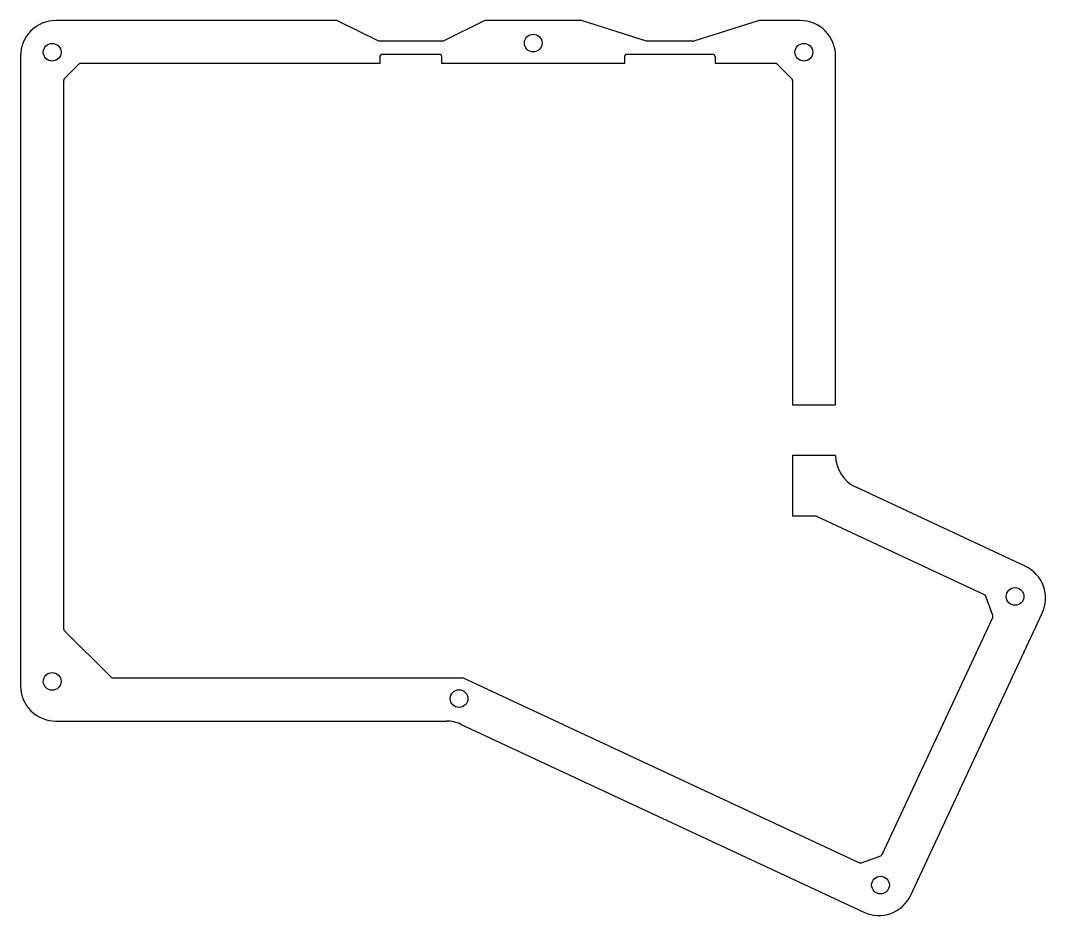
# Model space of a CAD drawing. Extents: x -270 to 328, y -798 to 376.
# Drawn here: x -87.2 to 115.4, y -775.7 to -598.8 of the extents above; entities that cross this region are included whole.
import ezdxf

# ---------------------------------------------------------------- set-up
doc = ezdxf.new("R2010")
doc.units = 0
doc.layers.get('0').update_dxf_attribs({"linetype": 'CONTINUOUS'})

msp = doc.modelspace()

# ---------------------------------------------------------------- linework, layer by layer
at = {"color": 7, "linetype": 'Continuous'}
for p, q in [((-24.66, -598.84), (-80.17, -598.84)), ((-24.66, -598.84), (-80.17, -598.84)), ((-16.36, -602.95), (-24.66, -598.84)), ((-16.36, -602.95), (-24.66, -598.84)), ((4.62, -598.84), (-3.65, -602.95)), ((4.62, -598.84), (-3.65, -602.95)), ((23.7, -598.84), (4.62, -598.84)), ((23.7, -598.84), (4.62, -598.84)), ((36.58, -602.95), (23.7, -598.84)), ((36.58, -602.95), (23.7, -598.84)), ((58.8, -598.84), (45.92, -602.95)), ((58.8, -598.84), (45.92, -602.95)), ((66.92, -598.84), (58.8, -598.84)), ((66.92, -598.84), (58.8, -598.84)), ((-3.65, -602.95), (-16.36, -602.95)), ((-3.65, -602.95), (-16.36, -602.95)), ((45.92, -602.95), (36.58, -602.95)), ((45.92, -602.95), (36.58, -602.95)), ((-4.37, -605.55), (-15.67, -605.55)), ((-4.37, -605.55), (-15.67, -605.55)), ((49.66, -605.55), (32.69, -605.55)), ((49.66, -605.55), (32.69, -605.55)), ((-87.17, -605.84), (-87.17, -730.27)), ((-87.17, -605.84), (-87.17, -730.27)), ((-75.65, -607.48), (-78.52, -610.37)), ((-75.65, -607.48), (-78.52, -610.37)), ((-16.17, -607.33), (-75.3, -607.33)), ((-16.17, -607.33), (-75.3, -607.33)), ((-16.17, -606.05), (-16.17, -607.33)), ((-16.17, -606.05), (-16.17, -607.33)), ((-3.87, -607.33), (-3.87, -606.05)), ((-3.87, -607.33), (-3.87, -606.05)), ((32.19, -607.33), (-3.87, -607.33)), ((32.19, -607.33), (-3.87, -607.33)), ((32.19, -606.05), (32.19, -607.33)), ((32.19, -606.05), (32.19, -607.33)), ((50.16, -607.33), (50.16, -606.05)), ((50.16, -607.33), (50.16, -606.05)), ((62.02, -607.33), (50.16, -607.33)), ((62.02, -607.33), (50.16, -607.33)), ((65.27, -610.36), (62.37, -607.48)), ((65.27, -610.36), (62.37, -607.48)), ((-78.67, -610.73), (-78.67, -719.04)), ((-78.67, -610.73), (-78.67, -719.04)), ((111.37, -706.65), (77.96, -691.07)), ((69.98, -696.79), (65.42, -696.79)), ((103.34, -712.3), (70.19, -696.84)), ((104.99, -716.41), (103.6, -712.58)), ((83.15, -763.62), (104.98, -716.79)), ((83.15, -763.62), (104.98, -716.79)), ((88.79, -771.64), (114.75, -715.96)), ((88.79, -771.64), (114.75, -715.96)), ((-78.52, -719.39), (-69.25, -728.59)), ((-78.52, -719.39), (-69.25, -728.59)), ((-68.9, -728.73), (0.32, -728.73)), ((-68.9, -728.73), (0.32, -728.73)), ((0.32, -728.73), (78.65, -765.25)), ((0.32, -728.73), (78.65, -765.25)), ((-80.17, -737.27), (-3.04, -737.27)), ((-80.17, -737.27), (-3.04, -737.27)), ((-0.08, -737.93), (79.49, -775.02)), ((-0.08, -737.93), (79.49, -775.02)), ((79.03, -765.27), (82.86, -763.87)), ((79.03, -765.27), (82.86, -763.87))]:
    msp.add_line(p, q, dxfattribs=at)
for p, q in [((73.92, -674.78), (73.92, -605.84)), ((65.42, -610.72), (65.42, -674.78)), ((65.42, -674.78), (73.92, -674.78)), ((65.42, -684.78), (65.42, -696.79)), ((73.92, -684.78), (65.42, -684.78))]:
    msp.add_line(p, q)
for centre in [(14.16, -603.29), (14.16, -603.29), (-80.91, -605.11), (-80.91, -605.11), (67.65, -605.11), (67.65, -605.11), (109.39, -712.64), (-80.91, -729.42), (-80.91, -729.42), (-0.5, -732.83), (-0.5, -732.83), (82.8, -769.66), (82.8, -769.66)]:
    msp.add_circle(centre, 1.75, dxfattribs=at)
for centre, radius, start, end in [((-80.17, -605.84), 7, 90, 179.9972), ((-80.17, -605.84), 7, 90, 179.9972), ((66.92, -605.84), 7, 0, 90), ((66.92, -605.84), 7, 0, 90), ((-15.67, -606.05), 0.5, 90, 180), ((-15.67, -606.05), 0.5, 90, 180), ((-4.37, -606.05), 0.5, 0, 90), ((-4.37, -606.05), 0.5, 0, 90), ((32.69, -606.05), 0.5, 90, 180), ((32.69, -606.05), 0.5, 90, 180), ((49.66, -606.05), 0.5, 0, 90), ((49.66, -606.05), 0.5, 0, 90), ((-75.3, -607.83), 0.5, 90, 135.2283), ((-75.3, -607.83), 0.5, 90, 135.2283), ((62.02, -607.83), 0.5, 45.2283, 90), ((62.02, -607.83), 0.5, 45.2283, 90), ((-78.17, -610.73), 0.5, 135.2283, 180), ((-78.17, -610.73), 0.5, 135.2283, 180), ((64.92, -610.72), 0.5, 0, 45.2283), ((64.92, -610.72), 0.5, 0, 45.2283), ((80.92, -684.73), 7, 180.3715, 245.0019), ((69.98, -697.29), 0.5, 65.004, 90), ((108.41, -713), 7, 335.0002, 65.0019), ((103.13, -712.75), 0.5, 19.9831, 65.004), ((104.52, -716.58), 0.5, 335.004, 19.9831), ((-78.17, -719.04), 0.5, 180, 225.2283), ((-78.17, -719.04), 0.5, 180, 225.2283), ((-68.9, -728.23), 0.5, 225.2283, 270), ((-68.9, -728.23), 0.5, 225.2283, 270), ((-80.17, -730.27), 7, 180, 270), ((-80.17, -730.27), 7, 180, 270), ((-3.04, -744.27), 7, 65.0046, 90), ((-3.04, -744.27), 7, 65.0046, 90), ((82.69, -763.4), 0.5, 289.9831, 335.004), ((82.69, -763.4), 0.5, 289.9831, 335.004), ((78.86, -764.8), 0.5, 245.004, 289.9831), ((78.86, -764.8), 0.5, 245.004, 289.9831), ((82.45, -768.68), 7, 245.0046, 335.0002), ((82.45, -768.68), 7, 245.0046, 335.0002)]:
    msp.add_arc(centre, radius, start, end, dxfattribs=at)

doc.saveas('drawing.dxf')
